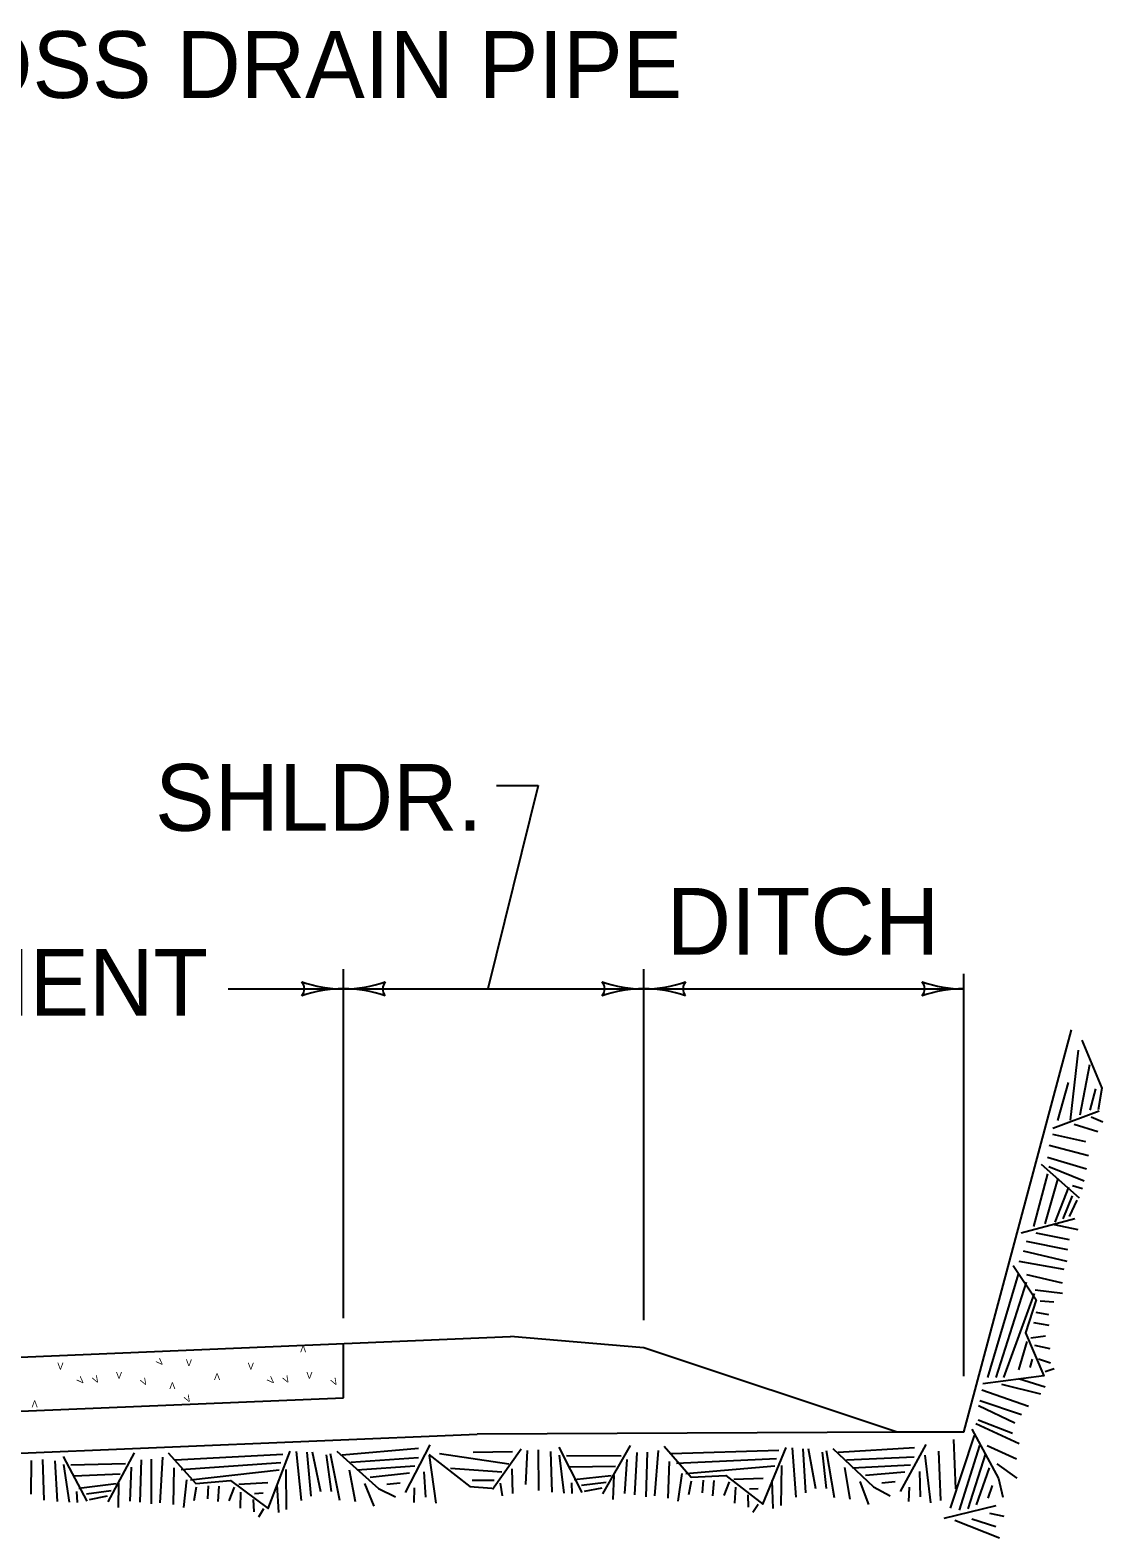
# Model space of a CAD drawing. Extents: x 1007 to 1035.5, y 1000.5 to 1021.5.
# Drawn here: x 1017.786 to 1021.001, y 1011.505 to 1016.02 of the extents above; entities that cross this region are included whole.
import ezdxf

# ---------------------------------------------------------------- set-up
doc = ezdxf.new("R2010")
doc.units = 0
doc.layers.add('Level 1', color=7, linetype='Continuous')

msp = doc.modelspace()

# ---------------------------------------------------------------- linework, layer by layer
at = {"layer": 'Level 1'}
for p, q in [((1019.3086, 1013.7578), (1019.1583, 1013.1489)), ((1019.1836, 1013.7578), (1019.3086, 1013.7578)), ((1018.7256, 1012.1623), (1018.7256, 1013.2074)), ((1019.6256, 1012.1561), (1019.6256, 1013.2074)), ((1020.5848, 1011.9891), (1020.5848, 1013.1933)), ((1018.3803, 1013.1489), (1018.7256, 1013.1489)), ((1018.7256, 1013.1489), (1019.6256, 1013.1489)), ((1019.6256, 1013.1489), (1020.5848, 1013.1489)), ((1020.5848, 1011.8211), (1020.9075, 1013.0258)), ((1016.3256, 1011.9866), (1019.2256, 1012.1074)), ((1019.6256, 1012.0741), (1019.2256, 1012.1074)), ((1018.7256, 1011.924), (1018.7256, 1012.0866)), ((1020.3848, 1011.8211), (1019.6256, 1012.0741)), ((1016.3256, 1011.824), (1018.7256, 1011.924)), ((1020.3848, 1011.8211), (1019.1256, 1011.8156)), ((1020.5848, 1011.8211), (1020.3848, 1011.8211)), ((1014.075, 1011.6052), (1019.1256, 1011.8156))]:
    msp.add_line(p, q, dxfattribs=at)
for points in [[(1020.938, 1012.9953), (1020.9983, 1012.8514)], [(1020.927, 1012.9648), (1020.9027, 1012.7556)], [(1020.9608, 1012.921), (1020.932, 1012.7701)], [(1020.8972, 1012.868), (1020.8648, 1012.7547)], [(1020.9789, 1012.8493), (1020.9618, 1012.7858)], [(1020.9983, 1012.8514), (1020.987, 1012.7863)], [(1020.8517, 1012.7314), (1020.9902, 1012.7835)], [(1020.9155, 1012.7433), (1020.9862, 1012.7219)], [(1020.9661, 1012.7658), (1021.0012, 1012.7507)], [(1020.8403, 1012.681), (1020.9578, 1012.6493)], [(1020.8502, 1012.7133), (1020.9496, 1012.6913)], [(1020.8356, 1012.6449), (1020.952, 1012.6095)], [(1020.8351, 1012.5951), (1020.7933, 1012.4369)], [(1020.8166, 1012.6235), (1020.93, 1012.5226)], [(1020.8394, 1012.6165), (1020.9456, 1012.574)], [(1020.865, 1012.5775), (1020.8271, 1012.4454)], [(1020.8979, 1012.5551), (1020.8576, 1012.4504)], [(1020.9097, 1012.5599), (1020.9403, 1012.5506)], [(1020.9088, 1012.5289), (1020.8816, 1012.4601)], [(1020.9235, 1012.516), (1020.9001, 1012.4668)], [(1020.7565, 1012.4186), (1020.9176, 1012.4615)], [(1020.7998, 1012.418), (1020.9003, 1012.3982)], [(1020.8553, 1012.443), (1020.9261, 1012.4277)], [(1020.7628, 1012.3645), (1020.8931, 1012.3335)], [(1020.7717, 1012.3935), (1020.8956, 1012.3683)], [(1020.7327, 1012.3198), (1020.8015, 1012.2176), (1020.7693, 1012.1188), (1020.8242, 1011.9897), (1020.6415, 1011.9658)], [(1020.7493, 1012.3334), (1020.8838, 1012.3091)], [(1020.7477, 1012.2943), (1020.6556, 1011.9845)], [(1020.7717, 1012.2704), (1020.6808, 1011.9851)], [(1020.7723, 1012.293), (1020.8794, 1012.2688)], [(1020.7948, 1012.2362), (1020.7035, 1011.9845)], [(1020.7983, 1012.2478), (1020.8806, 1012.2373)], [(1020.8006, 1012.1804), (1020.8379, 1012.1731)], [(1020.8131, 1012.2142), (1020.8541, 1012.2118)], [(1020.7932, 1012.1492), (1020.839, 1012.1414)], [(1020.7738, 1012.0926), (1020.7482, 1012.0083)], [(1020.7856, 1012.1037), (1020.8293, 1012.1092)], [(1020.7958, 1012.0814), (1020.8427, 1012.0716)], [(1020.7893, 1012.0397), (1020.7818, 1012.0151)], [(1020.8082, 1012.0403), (1020.8442, 1012.0292)], [(1020.8281, 1012.0028), (1020.8557, 1012.0114)], [(1020.6977, 1011.9653), (1020.8141, 1011.9363)], [(1020.7484, 1011.9814), (1020.8286, 1011.957)], [(1020.6328, 1011.9164), (1020.7578, 1011.8743)], [(1020.6383, 1011.948), (1020.7779, 1011.8993)], [(1020.6283, 1011.9013), (1020.7377, 1011.8493)], [(1020.6086, 1011.8301), (1020.6888, 1011.6826), (1020.7011, 1011.6268)], [(1020.6203, 1011.8474), (1020.7499, 1011.7871)], [(1020.6273, 1011.8577), (1020.7299, 1011.8181)], [(1018.9839, 1011.783), (1018.9102, 1011.6405)], [(1019.371, 1011.7758), (1019.4394, 1011.6404)], [(1019.5845, 1011.7813), (1019.5016, 1011.6366)], [(1019.6863, 1011.7788), (1019.7673, 1011.6859), (1019.8709, 1011.6918), (1019.9817, 1011.6055), (1020.0516, 1011.7756)], [(1020.0698, 1011.7742), (1020.0808, 1011.6268)], [(1020.2077, 1011.7611), (1020.4369, 1011.7751)], [(1020.4704, 1011.7843), (1020.3933, 1011.6437)], [(1020.6155, 1011.8113), (1020.5431, 1011.5934)], [(1020.5531, 1011.7989), (1020.5591, 1011.6513)], [(1020.6313, 1011.7815), (1020.5701, 1011.5873)], [(1020.654, 1011.7809), (1020.7424, 1011.7415)], [(1017.7899, 1011.7368), (1017.788, 1011.635)], [(1017.8236, 1011.7388), (1017.8272, 1011.6172)], [(1017.8599, 1011.7349), (1017.867, 1011.6134)], [(1017.8851, 1011.7483), (1017.9567, 1011.6147)], [(1018.0983, 1011.7588), (1018.0188, 1011.6123)], [(1018.119, 1011.7383), (1018.1148, 1011.6118)], [(1018.1495, 1011.74), (1018.1492, 1011.6061)], [(1018.1829, 1011.7459), (1018.1749, 1011.6095)], [(1018.2002, 1011.7588), (1018.2833, 1011.6679), (1018.3868, 1011.6762), (1018.4996, 1011.5926), (1018.5654, 1011.7643)], [(1018.2213, 1011.7382), (1018.5441, 1011.7552)], [(1018.2388, 1011.7094), (1018.5374, 1011.7307)], [(1018.5836, 1011.7633), (1018.5982, 1011.6162)], [(1018.6158, 1011.7615), (1018.6273, 1011.6298)], [(1018.6315, 1011.7623), (1018.6563, 1011.6437)], [(1018.674, 1011.7528), (1018.6885, 1011.6438)], [(1018.6856, 1011.7573), (1018.7138, 1011.6173)], [(1018.7053, 1011.7647), (1018.8299, 1011.6521), (1018.8812, 1011.627)], [(1018.7218, 1011.7535), (1018.9507, 1011.7729)], [(1018.7471, 1011.7311), (1018.9503, 1011.7452)], [(1018.9808, 1011.7543), (1019.104, 1011.6589)], [(1018.9819, 1011.7508), (1019.0022, 1011.6082)], [(1019.013, 1011.7572), (1019.2213, 1011.7267)], [(1019.1142, 1011.7608), (1019.232, 1011.7631)], [(1019.2579, 1011.7698), (1019.1719, 1011.6493)], [(1019.2757, 1011.7665), (1019.2713, 1011.6648)], [(1019.3093, 1011.7678), (1019.31, 1011.6461)], [(1019.3456, 1011.763), (1019.3498, 1011.6413)], [(1019.3718, 1011.7518), (1019.3858, 1011.6385)], [(1019.3938, 1011.7508), (1019.5573, 1011.7504)], [(1019.5741, 1011.7389), (1019.5674, 1011.6371)], [(1019.6048, 1011.7602), (1019.5974, 1011.6338)], [(1019.6352, 1011.7612), (1019.6317, 1011.6273)], [(1019.6688, 1011.7663), (1019.6575, 1011.6301)], [(1019.7018, 1011.7336), (1019.6976, 1011.6239)], [(1019.707, 1011.7577), (1020.03, 1011.767)], [(1019.7238, 1011.7285), (1020.0228, 1011.7427)], [(1020.1018, 1011.7716), (1020.1103, 1011.6397)], [(1020.1176, 1011.772), (1020.1397, 1011.6528)], [(1020.1599, 1011.7616), (1020.1718, 1011.6523)], [(1020.1716, 1011.7658), (1020.1964, 1011.625)], [(1020.1915, 1011.7727), (1020.3133, 1011.6572), (1020.364, 1011.6308)], [(1020.2324, 1011.7381), (1020.4358, 1011.7473)], [(1020.4677, 1011.7522), (1020.4846, 1011.6092)], [(1020.5084, 1011.7641), (1020.5144, 1011.6164)], [(1020.6492, 1011.7573), (1020.5965, 1011.5918)], [(1017.8864, 1011.7244), (1017.903, 1011.6114)], [(1017.9085, 1011.7238), (1018.0718, 1011.7274)], [(1017.9183, 1011.6906), (1018.0558, 1011.6964)], [(1018.0889, 1011.7163), (1018.0847, 1011.6143)], [(1018.2167, 1011.714), (1018.2152, 1011.6043)], [(1018.2667, 1011.6789), (1018.5328, 1011.7086)], [(1018.5529, 1011.7097), (1018.5539, 1011.5897)], [(1018.7425, 1011.7088), (1018.7601, 1011.6138)], [(1018.7663, 1011.7081), (1018.9396, 1011.7206)], [(1018.8058, 1011.6865), (1018.9229, 1011.6995)], [(1018.9667, 1011.7019), (1018.9713, 1011.6261)], [(1019.0465, 1011.7133), (1019.1998, 1011.7021)], [(1019.2298, 1011.7111), (1019.2324, 1011.6373)], [(1019.403, 1011.7173), (1019.5405, 1011.7198)], [(1019.4164, 1011.6796), (1019.5278, 1011.6917)], [(1019.5356, 1011.6918), (1019.5323, 1011.6194)], [(1019.739, 1011.697), (1019.7278, 1011.6144)], [(1019.7509, 1011.6973), (1020.0178, 1011.7207)], [(1019.8952, 1011.6808), (1019.9831, 1011.6837)], [(1020.0378, 1011.7213), (1020.0359, 1011.6013)], [(1020.2273, 1011.7158), (1020.2426, 1011.6206)], [(1020.2511, 1011.7146), (1020.4247, 1011.723)], [(1020.29, 1011.6921), (1020.4074, 1011.7023)], [(1020.4513, 1011.7038), (1020.454, 1011.6278)], [(1020.6608, 1011.7141), (1020.621, 1011.6033)], [(1020.6834, 1011.726), (1020.7433, 1011.6829)], [(1017.925, 1011.6431), (1017.927, 1011.6109)], [(1017.9328, 1011.6532), (1018.0438, 1011.6679)], [(1017.9555, 1011.6367), (1018.0288, 1011.6469)], [(1018.0515, 1011.6682), (1018.0499, 1011.5958)], [(1018.2548, 1011.6783), (1018.2455, 1011.5954)], [(1018.284, 1011.656), (1018.2766, 1011.6156)], [(1018.3197, 1011.6602), (1018.318, 1011.622)], [(1018.3517, 1011.6599), (1018.3487, 1011.6138)], [(1018.3978, 1011.6568), (1018.3823, 1011.6156)], [(1018.4113, 1011.6658), (1018.4992, 1011.6708)], [(1018.4169, 1011.6416), (1018.4155, 1011.5938)], [(1018.4591, 1011.6379), (1018.4846, 1011.6397)], [(1018.5253, 1011.6641), (1018.5302, 1011.5805)], [(1018.7888, 1011.6677), (1018.8168, 1011.5993)], [(1018.8549, 1011.6655), (1018.8948, 1011.6698)], [(1018.9375, 1011.6543), (1018.9358, 1011.6106)], [(1019.104, 1011.6589), (1019.17, 1011.6533)], [(1019.1112, 1011.6771), (1019.1769, 1011.6772)], [(1019.1952, 1011.668), (1019.2007, 1011.6303)], [(1019.4085, 1011.6697), (1019.4098, 1011.6375)], [(1019.4388, 1011.6625), (1019.5123, 1011.671)], [(1019.4473, 1011.6449), (1019.501, 1011.6548)], [(1019.7677, 1011.674), (1019.7593, 1011.6338)], [(1019.8034, 1011.6773), (1019.8008, 1011.6393)], [(1019.8354, 1011.6763), (1019.8313, 1011.6303)], [(1019.8814, 1011.6721), (1019.8649, 1011.6313)], [(1019.9003, 1011.6565), (1019.8977, 1011.6087)], [(1019.9423, 1011.6518), (1019.9678, 1011.6529)], [(1020.0092, 1011.6763), (1020.012, 1011.5928)], [(1020.2727, 1011.6737), (1020.299, 1011.6047)], [(1020.3386, 1011.6699), (1020.3787, 1011.6733)], [(1020.4209, 1011.6568), (1020.4183, 1011.6131)], [(1020.6698, 1011.6613), (1020.6565, 1011.6236)], [(1017.9644, 1011.6193), (1018.0179, 1011.6305)], [(1018.4543, 1011.6198), (1018.4565, 1011.5822)], [(1019.937, 1011.6338), (1019.9383, 1011.5961)], [(1019.9679, 1011.605), (1019.9524, 1011.5806)], [(1020.5254, 1011.5635), (1020.6813, 1011.6018)], [(1018.4858, 1011.5918), (1018.4709, 1011.567)], [(1020.5573, 1011.5578), (1020.6909, 1011.5047)], [(1020.6081, 1011.5612), (1020.6808, 1011.539)], [(1020.6615, 1011.5783), (1020.7043, 1011.5698)]]:
    msp.add_lwpolyline(points, dxfattribs=at)
for centre, radius, start, end in [((1018.5769, 1013.149), 0.0313, 318.7746, 40.8913), ((1018.7256, 1012.758), 0.3909, 90, 108.6688), ((1018.7256, 1013.5399), 0.3909, 251.3472, 269.9939), ((1018.7256, 1013.5399), 0.3909, 269.9878, 270), ((1018.7256, 1013.5399), 0.3909, 270, 288.6688), ((1018.7256, 1012.758), 0.3909, 89.9878, 90), ((1018.7256, 1012.758), 0.3909, 71.3472, 89.9939), ((1018.8742, 1013.1489), 0.0313, 138.7746, 220.8913), ((1019.4769, 1013.149), 0.0313, 318.7746, 40.8913), ((1019.6256, 1012.758), 0.3909, 90, 108.6688), ((1019.6256, 1013.5399), 0.3909, 251.3472, 269.9939), ((1019.6256, 1013.5399), 0.3909, 269.9878, 270), ((1019.6256, 1013.5399), 0.3909, 270, 288.6688), ((1019.6256, 1012.758), 0.3909, 89.9878, 90), ((1019.6256, 1012.758), 0.3909, 71.3472, 89.9939), ((1019.7742, 1013.1489), 0.0313, 138.7746, 220.8913), ((1020.4361, 1013.149), 0.0313, 318.7746, 40.8913), ((1020.5848, 1012.758), 0.3909, 90, 108.6688), ((1020.5848, 1013.5399), 0.3909, 251.3472, 269.9939), ((1020.5848, 1012.758), 0.3909, 89.9878, 90)]:
    msp.add_arc(centre, radius, start, end, dxfattribs=at)

# ---------------------------------------------------------------- texts
for s, height, p in [('DRAIN TO NEAREST CROSS DRAIN PIPE', 0.2, (1014.5095, 1015.8169)), ('SHLDR.', 0.2, (1018.1608, 1013.6222)), ('DITCH', 0.2, (1019.6938, 1013.2511)), ('PAVEMENT', 0.2, (1016.8482, 1013.0685)), ('V', 0.02, (1017.8682, 1012.0088)), ('V', 0.02, (1018.0438, 1011.9813)), ('V', 0.02, (1018.2533, 1012.0191)), ('V', 0.02, (1018.4388, 1012.0088)), ('V', 0.02, (1018.6144, 1011.9813))]:
    msp.add_text(s, height=height, dxfattribs=at).set_placement(p)
for rotation, p in [(45, (1018.1763, 1012.0175)), (180, (1018.6135, 1012.0803)), (45, (1017.9389, 1011.9625)), (30, (1017.9808, 1011.9658)), (30, (1018.1252, 1011.9588)), (180, (1018.2215, 1011.9703)), (180, (1018.3555, 1011.9978)), (45, (1018.5096, 1011.9625)), (30, (1018.5515, 1011.9658)), (30, (1018.6958, 1011.9588)), (180, (1017.8088, 1011.916)), (30, (1018.2558, 1011.9079))]:
    msp.add_text('V', height=0.02, rotation=rotation, dxfattribs=at).set_placement(p)

doc.saveas('drawing.dxf')
